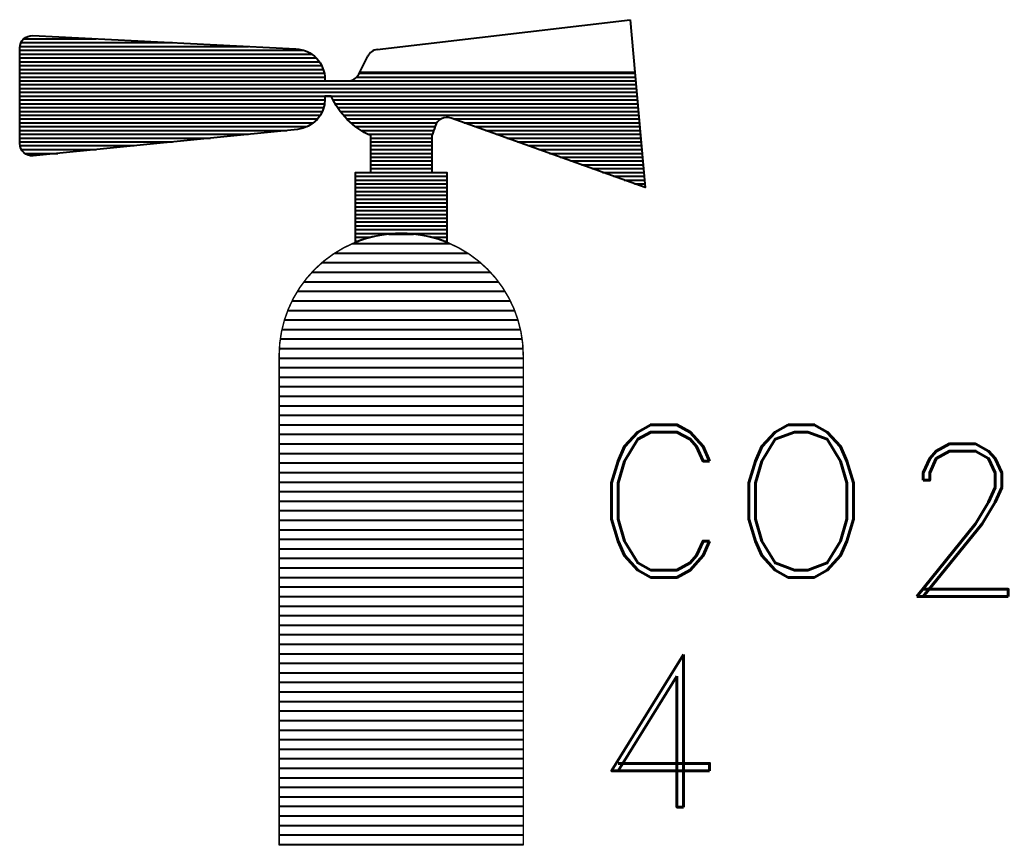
# Model space of a CAD drawing. Header units: millimetres. Extents: x -3 to 2253, y -3 to 1300.
# Drawn here: x 1300 to 1312.96, y -0.01 to 10.81 of the extents above; entities that cross this region are included whole.
import ezdxf

# ---------------------------------------------------------------- set-up
doc = ezdxf.new("R2010")
doc.units = ezdxf.units.MM
for name, color, linetype in [('ROOD', 1, 'Continuous'), ('TXT', 7, 'Continuous'), ('VEILIG', 7, 'Continuous')]:
    doc.layers.add(name, color=color, linetype=linetype)
doc.styles.add('ROMAND', font='romand')

# ---------------------------------------------------------------- blocks, each defined once
blk = doc.blocks.new('*X49')
at = {"color": 0}
for p, q in [((6.769, 49.125), (9.25, 49.125)), ((6.815, 49.188), (8, 49.188)), ((6.75, 49), (11.404, 49)), ((6.75, 48.938), (11.532, 48.938)), ((6.751, 49.062), (10.5, 49.062)), ((6.75, 48.875), (11.606, 48.875)), ((6.75, 48.812), (11.659, 48.812)), ((6.75, 48.75), (11.696, 48.75)), ((6.75, 48.688), (11.723, 48.688)), ((6.75, 48.625), (11.74, 48.625)), ((12.312, 48.625), (16.83, 48.625)), ((6.75, 48.562), (11.749, 48.562)), ((6.75, 48.5), (11.75, 48.5)), ((6.75, 48.438), (16.847, 48.438)), ((12.126, 48.5), (16.841, 48.5)), ((12.272, 48.562), (16.835, 48.562)), ((6.75, 48.375), (16.852, 48.375)), ((6.75, 48.312), (16.858, 48.312)), ((6.75, 48.25), (16.864, 48.25)), ((6.75, 48.188), (11.75, 48.188)), ((6.75, 48.125), (11.744, 48.125)), ((11.884, 48.188), (16.869, 48.188)), ((11.917, 48.125), (16.875, 48.125)), ((6.75, 48.062), (11.73, 48.062)), ((6.75, 48), (11.707, 48)), ((11.956, 48.062), (16.881, 48.062)), ((12, 48), (16.886, 48)), ((6.75, 47.938), (11.674, 47.938)), ((6.75, 47.875), (11.628, 47.875)), ((6.75, 47.812), (11.563, 47.812)), ((12.05, 47.938), (16.892, 47.938)), ((12.107, 47.875), (13.651, 47.875)), ((12.173, 47.812), (13.583, 47.812)), ((13.855, 47.875), (16.898, 47.875)), ((14.03, 47.812), (16.903, 47.812)), ((6.75, 47.75), (11.463, 47.75)), ((6.75, 47.688), (11.125, 47.688)), ((6.75, 47.625), (10.5, 47.625)), ((12.25, 47.75), (13.555, 47.75)), ((12.342, 47.688), (13.535, 47.688)), ((12.455, 47.625), (13.509, 47.625)), ((14.205, 47.75), (16.909, 47.75)), ((14.379, 47.688), (16.915, 47.688)), ((14.554, 47.625), (16.92, 47.625)), ((6.75, 47.562), (9.875, 47.562)), ((6.75, 47.5), (9.25, 47.5)), ((12.5, 47.562), (13.5, 47.562)), ((12.5, 47.5), (13.5, 47.5)), ((14.729, 47.562), (16.926, 47.562)), ((14.903, 47.5), (16.932, 47.5)), ((6.753, 47.438), (8.625, 47.438)), ((6.775, 47.375), (8, 47.375)), ((6.828, 47.312), (7.375, 47.312)), ((12.5, 47.438), (13.5, 47.438)), ((12.5, 47.375), (13.5, 47.375)), ((12.5, 47.312), (13.5, 47.312)), ((15.078, 47.438), (16.938, 47.438)), ((15.253, 47.375), (16.943, 47.375)), ((15.428, 47.312), (16.949, 47.312)), ((12.5, 47.25), (13.5, 47.25)), ((12.5, 47.188), (13.5, 47.188)), ((15.602, 47.25), (16.955, 47.25)), ((15.777, 47.188), (16.96, 47.188)), ((12.5, 47.125), (13.5, 47.125)), ((12.5, 47.062), (13.5, 47.062)), ((12.5, 47), (13.5, 47)), ((15.952, 47.125), (16.966, 47.125)), ((16.126, 47.062), (16.972, 47.062)), ((16.301, 47), (16.977, 47)), ((12.25, 46.938), (13.75, 46.938)), ((12.25, 46.875), (13.75, 46.875)), ((12.25, 46.812), (13.75, 46.812)), ((16.476, 46.938), (16.983, 46.938)), ((16.651, 46.875), (16.989, 46.875)), ((16.825, 46.812), (16.994, 46.812)), ((12.25, 46.75), (13.75, 46.75)), ((12.25, 46.688), (13.75, 46.688)), ((12.25, 46.625), (13.75, 46.625)), ((12.25, 46.562), (13.75, 46.562)), ((12.25, 46.5), (13.75, 46.5)), ((12.25, 46.438), (13.75, 46.438)), ((12.25, 46.375), (13.75, 46.375)), ((12.25, 46.312), (13.75, 46.312)), ((12.25, 46.25), (13.75, 46.25)), ((12.25, 46.188), (13.75, 46.188)), ((12.25, 46.125), (13.75, 46.125)), ((12.25, 46.062), (13.75, 46.062)), ((12.25, 46), (13.75, 46)), ((12.25, 45.938), (12.504, 45.938)), ((12.25, 45.875), (12.304, 45.875)), ((13.496, 45.938), (13.75, 45.938)), ((13.696, 45.875), (13.75, 45.875))]:
    blk.add_line(p, q, dxfattribs=at)
blk = doc.blocks.new('*X50')
at = {"color": 0}
for p, q in [((32.84, 46), (33.16, 46)), ((32.361, 45.875), (33.639, 45.875)), ((32.129, 45.75), (33.871, 45.75)), ((31.961, 45.625), (34.039, 45.625)), ((31.831, 45.5), (34.169, 45.5)), ((31.725, 45.375), (34.275, 45.375)), ((31.639, 45.25), (34.361, 45.25)), ((31.57, 45.125), (34.43, 45.125)), ((31.514, 45), (34.486, 45)), ((31.47, 44.875), (34.53, 44.875)), ((31.437, 44.75), (34.563, 44.75)), ((31.415, 44.625), (34.585, 44.625)), ((31.403, 44.5), (34.597, 44.5)), ((31.4, 44.375), (34.6, 44.375)), ((31.4, 44.25), (34.6, 44.25)), ((31.4, 44.125), (34.6, 44.125)), ((31.4, 44), (34.6, 44)), ((31.4, 43.875), (34.6, 43.875)), ((31.4, 43.75), (34.6, 43.75)), ((31.4, 43.625), (34.6, 43.625)), ((31.4, 43.5), (34.6, 43.5)), ((31.4, 43.375), (34.6, 43.375)), ((31.4, 43.25), (34.6, 43.25)), ((31.4, 43.125), (34.6, 43.125)), ((31.4, 43), (34.6, 43)), ((31.4, 42.875), (34.6, 42.875)), ((31.4, 42.75), (34.6, 42.75)), ((31.4, 42.625), (34.6, 42.625)), ((31.4, 42.5), (34.6, 42.5)), ((31.4, 42.375), (34.6, 42.375)), ((31.4, 42.25), (34.6, 42.25)), ((31.4, 42.125), (34.6, 42.125)), ((31.4, 42), (34.6, 42)), ((31.4, 41.875), (34.6, 41.875)), ((31.4, 41.75), (34.6, 41.75)), ((31.4, 41.625), (34.6, 41.625)), ((31.4, 41.5), (34.6, 41.5)), ((31.4, 41.375), (34.6, 41.375)), ((31.4, 41.25), (34.6, 41.25)), ((31.4, 41.125), (34.6, 41.125)), ((31.4, 41), (34.6, 41)), ((31.4, 40.875), (34.6, 40.875)), ((31.4, 40.75), (34.6, 40.75)), ((31.4, 40.625), (34.6, 40.625)), ((31.4, 40.5), (34.6, 40.5)), ((31.4, 40.375), (34.6, 40.375)), ((31.4, 40.25), (34.6, 40.25)), ((31.4, 40.125), (34.6, 40.125)), ((31.4, 40), (34.6, 40)), ((31.4, 39.875), (34.6, 39.875)), ((31.4, 39.75), (34.6, 39.75)), ((31.4, 39.625), (34.6, 39.625)), ((31.4, 39.5), (34.6, 39.5)), ((31.4, 39.375), (34.6, 39.375)), ((31.4, 39.25), (34.6, 39.25)), ((31.4, 39.125), (34.6, 39.125)), ((31.4, 39), (34.6, 39)), ((31.4, 38.875), (34.6, 38.875)), ((31.4, 38.75), (34.6, 38.75)), ((31.4, 38.625), (34.6, 38.625)), ((31.4, 38.5), (34.6, 38.5)), ((31.4, 38.375), (34.6, 38.375)), ((31.4, 38.25), (34.6, 38.25)), ((31.4, 38.125), (34.6, 38.125)), ((31.4, 38), (34.6, 38))]:
    blk.add_line(p, q, dxfattribs=at)
blk = doc.blocks.new('0201')
at = {"layer": 'VEILIG'}
for p, q in [((-0.314, 5.418), (3, 5.808)), ((3, 5.808), (3.062, 5.121)), ((-0.543, 5.121), (-0.439, 5.331))]:
    blk.add_line(p, q, dxfattribs=at)
blk.add_lwpolyline([(-1, 5.008), (-0.699, 5.008, 0.284079), (-0.556, 5.096), (-0.543, 5.121), (3.062, 5.121), (3.2, 3.608), (0.653, 4.519, 0.432599), (0.446, 4.413, -0.038855), (0.4, 4.291), (0.4, 3.808), (0.6, 3.808), (0.6, 2.891, 0.194601), (-0.6, 2.891), (-0.6, 3.808), (-0.4, 3.808), (-0.4, 4.291, -0.189149), (-0.917, 4.808), (-1, 4.808), (-1, 4.77, -0.385314), (-1.36, 4.372), (-4.824, 4.026, -0.443716), (-5, 4.185), (-5, 5.44, -0.428923), (-4.832, 5.6), (-1.38, 5.427, -0.399656), (-1, 5.028)], format="xyb", close=True, dxfattribs=at)
at = {"layer": 'VEILIG', "const_width": 0.02}
blk.add_lwpolyline([(1.6, 1.408, 1), (-1.6, 1.408), (-1.6, -5), (1.6, -5)], format="xyb", close=True, dxfattribs=at)
for points in [[(-1.6, 1.5), (1.6, 1.5)], [(-1.6, -4.25), (1.6, -4.25)]]:
    blk.add_lwpolyline(points, dxfattribs=at)
at = {"layer": 'VEILIG'}
blk.add_arc((-0.296, 5.259), 0.16, 96.7098, 153.4349, dxfattribs=at)
at = {"layer": 'ROOD'}
blk.add_blockref('*X50', (-33, -43), dxfattribs=at)
at = {"layer": 'VEILIG', "xscale": 0.7999999999999972, "yscale": 0.7999999999999972, "zscale": 0.8}
blk.add_blockref('*X49', (-10.4, -33.792), dxfattribs=at)
at = {"layer": 'TXT', "style": 'ROMAND'}
for s, p in [('CO', (2.5, -1.5)), ('2', (6.5, -1.75)), ('4', (2.5, -4.51))]:
    blk.add_text(s, height=2, dxfattribs=at).set_placement(p)

msp = doc.modelspace()

# ---------------------------------------------------------------- block references
msp.add_blockref('0201', (1305, 5))

doc.saveas('drawing.dxf')
